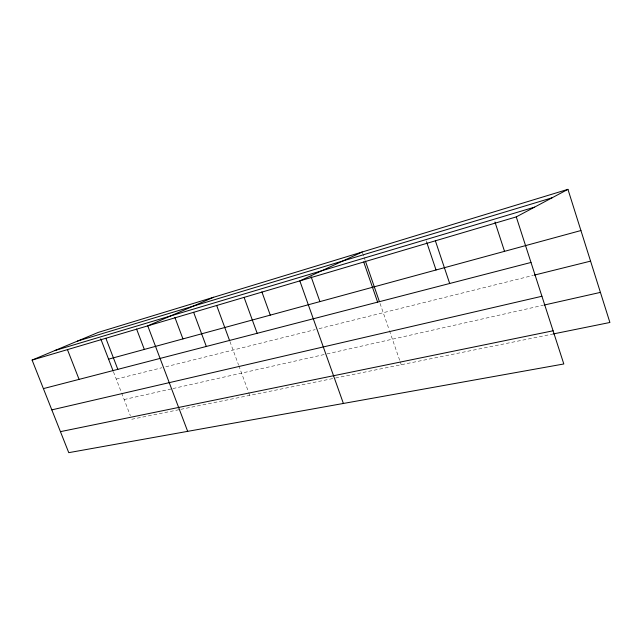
<?xml version="1.0" encoding="UTF-8"?>
<svg xmlns="http://www.w3.org/2000/svg" width="642" height="642" viewBox="0 0 642 642"><rect width="100%" height="100%" fill="white"/><g stroke="black" fill="none" stroke-linecap="round" stroke-linejoin="round"><path stroke-width="0.48" stroke-dasharray="3.21 2.41" d="M116.266 379.101L161.912 367.746M165.796 366.783L315.214 329.619M319.05 328.664L533.341 275.362M124.147 399.541L171.992 388.771M172.963 388.554L326.008 354.127M326.971 353.911L543.02 305.303M131.746 419.266L179.84 409.532M180.819 409.331L334.57 378.21M335.533 378.018L553.316 333.936M113.474 371.846L121.282 392.11M121.643 393.032L130.366 415.679M229.964 341.6L238.503 364.817M238.848 365.739L248.39 391.668M248.727 392.599L249.754 395.376M362.586 252.932L363.894 256.696M364.215 257.635L365.194 260.459M380.048 303.449L389.132 329.731M389.453 330.678L399.91 360.94M400.239 361.879L401.218 364.72M426.224 240.806L426.858 242.692"/><path stroke-width="0.96" d="M516.272 216.892L563.812 363.974L68.758 452.658L32.1 360.074L516.272 216.892L567.945 189.342L609.9 322.477L553.316 333.936M362.265 251.985L299.83 280.899L343.39 403.457M213.65 297.254L147.764 325.863L187.673 431.36M32.1 360.074L98.266 332.395L567.945 189.342M77.417 341.111L552.072 197.8M54.947 350.516L534.545 207.149M108.578 359.159L580.93 230.534M43.399 388.611L530.998 262.458M534.313 275.121L590.568 261.133M51.817 409.877L541.928 296.267M543.999 305.086L600.422 292.391M60.444 431.649L553.083 330.782M67.45 349.617L79.078 379.382M105.866 338.254L117.831 369.359M100.754 338.856L113.12 370.94M136.569 329.009L144.33 349.425M174.889 317.397L182.946 338.912M193.635 312.301L206.323 346.463M216.683 305.504L229.619 340.661M244.088 297.382L257.161 333.31M261.872 291.861L270.274 315.126M311.121 276.742L319.917 301.612M365.515 261.398L379.406 301.604M363.733 262L377.616 302.141M426.858 242.692L436.038 269.985M435.38 240.814L449.689 283.499M494.95 221.988L504.532 251.335"/></g></svg>
